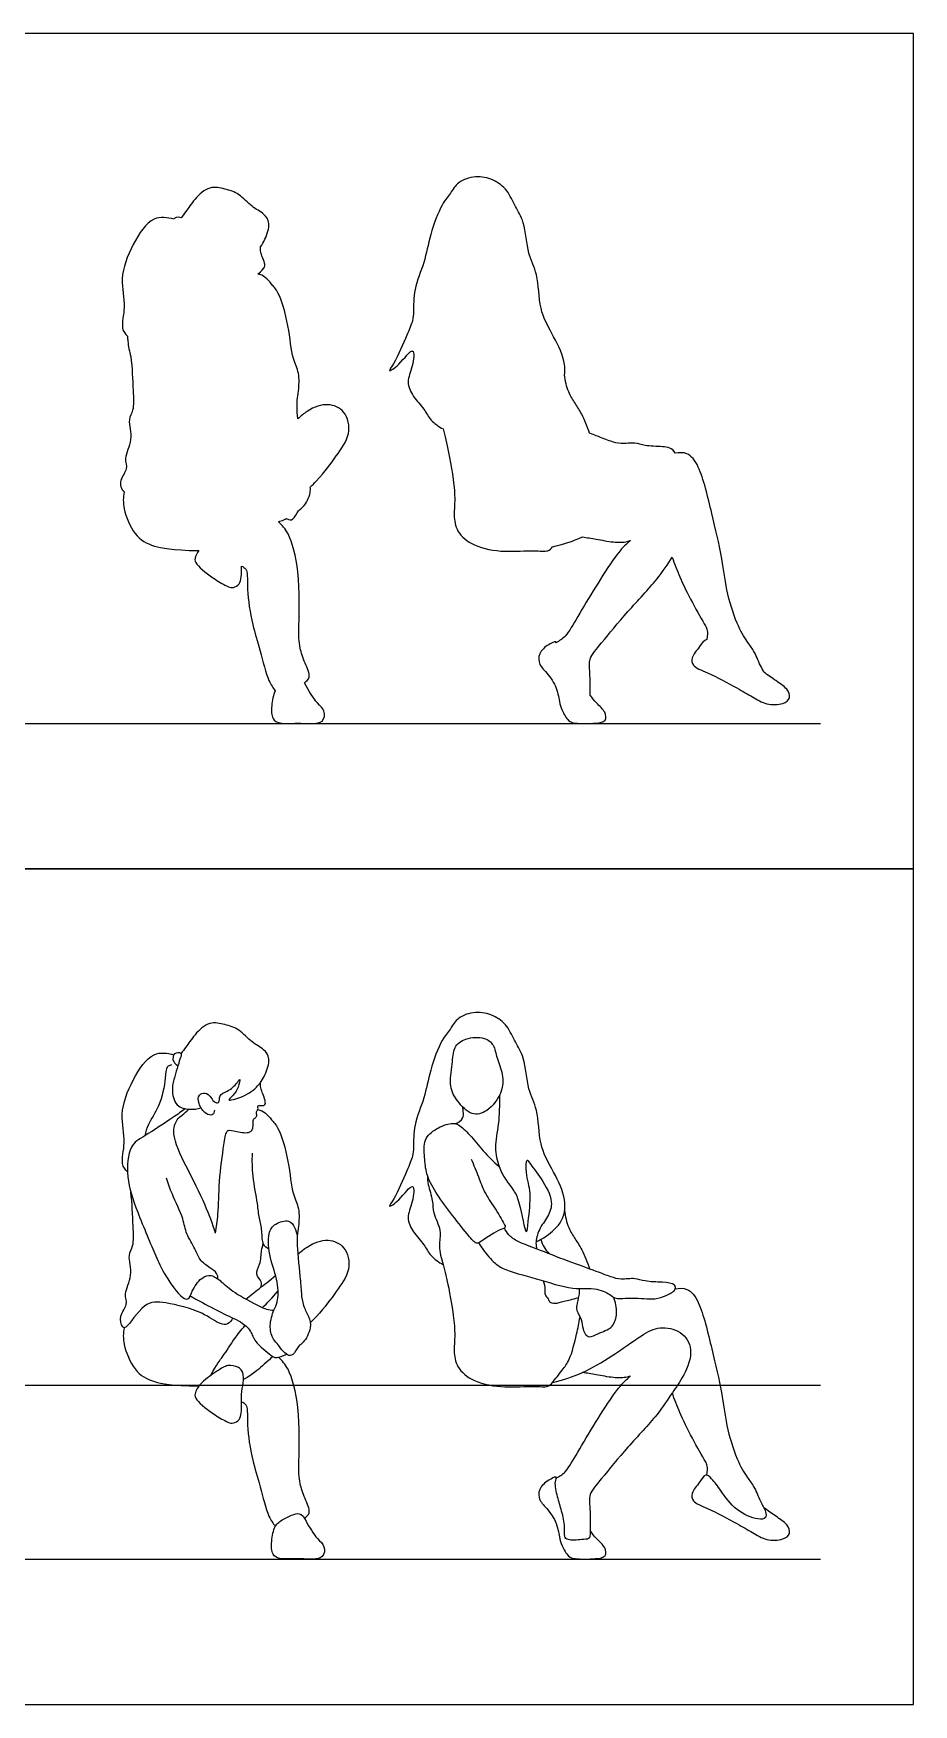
# Model space of a CAD drawing. Header units: millimetres. Extents: x 11.2 to 50.9, y -0.3 to 14.1.
# Drawn here: x 38.858 to 40.783, y 10.298 to 13.955 of the extents above; entities that cross this region are included whole.
import ezdxf

# ---------------------------------------------------------------- set-up
doc = ezdxf.new("R2010")
doc.units = ezdxf.units.MM
for name, color, linetype, true_color in [('AG-DIAGRAM', 7, 'Continuous', 0xfecc66), ('AG-GUIDES', 7, 'Continuous', 0xcccccc), ('AG-OUTLINE', 7, 'Continuous', 0x8000ff), ('AG-PEOPLE', 7, 'Continuous', 0x66ccff), ('X-VPRT', 6, 'Continuous', 0xff00ff)]:
    doc.layers.add(name, color=color, linetype=linetype, true_color=true_color)

msp = doc.modelspace()

# ---------------------------------------------------------------- linework, layer by layer
at = {"layer": 'AG-DIAGRAM'}
for p, q in [((33.1366, 12.4451), (40.5802, 12.4451)), ((33.1366, 10.6163), (40.5802, 10.6163))]:
    msp.add_line(p, q, dxfattribs=at)
at = {"layer": 'AG-GUIDES'}
msp.add_line((36.9226, 10.9973), (40.5802, 10.9973), dxfattribs=at)
at = {"layer": 'AG-OUTLINE'}
for points, knots in [([(39.3548, 13.4881), (39.3585, 13.4932), (39.3675, 13.5086), (39.3773, 13.5396), (39.3631, 13.5624), (39.3345, 13.5751), (39.3092, 13.6056), (39.2772, 13.6151), (39.2425, 13.623), (39.2104, 13.5938), (39.1924, 13.5656), (39.1847, 13.5563), (39.1812, 13.5517)], [4.243389, 4.243389, 4.243389, 4.243389, 4.437866, 4.783198, 5.063341, 5.38408, 5.744278, 6.076728, 6.407681, 6.777632, 7.113934, 7.355167, 7.355167, 7.355167, 7.355167]), ([(40.0201, 13.2082), (40.0214, 13.2178), (40.0194, 13.2485), (39.9918, 13.3), (39.9634, 13.3511), (39.9634, 13.4294), (39.9379, 13.4715), (39.9345, 13.543), (39.9115, 13.5753), (39.8964, 13.6131), (39.8647, 13.6372), (39.8254, 13.6447), (39.7863, 13.6323), (39.7704, 13.6047), (39.7496, 13.5806), (39.7245, 13.5138), (39.7148, 13.4546), (39.6896, 13.3975), (39.6897, 13.3479), (39.6885, 13.3262), (39.6745, 13.2944), (39.6509, 13.2368), (39.6305, 13.2116), (39.66, 13.2297), (39.6937, 13.2783), (39.6884, 13.223), (39.6727, 13.1937), (39.6883, 13.1595), (39.7133, 13.1341), (39.7263, 13.1078), (39.7448, 13.0948), (39.7543, 13.0898)], [0.854565, 0.854565, 0.854565, 0.854565, 1.082156, 1.540322, 1.975958, 2.459918, 2.859958, 3.324099, 3.678835, 4.030344, 4.377485, 4.730445, 5.079305, 5.384917, 5.701876, 6.171545, 6.617672, 7.063183, 7.452272, 7.706264, 8.036529, 8.500146, 8.741039, 9.019021, 9.382472, 9.703633, 10.043416, 10.370319, 10.707551, 11.010454, 11.331196, 11.331196, 11.331196, 11.331196]), ([(39.1653, 13.549), (39.1514, 13.5525), (39.1163, 13.559), (39.0728, 13.493), (39.0449, 13.4201), (39.0621, 13.3588), (39.0476, 13.3105), (39.0594, 13.2978), (39.064, 13.2925)], [-2.502367, -2.502367, -2.502367, -2.502367, -2.12233, -1.630862, -1.116886, -0.658548, -0.266912, 0, 0, 0, 0]), ([(39.1812, 13.5517), (39.1784, 13.5538), (39.1687, 13.5535), (39.1657, 13.5498), (39.1653, 13.549)], [-1.0277481, -1.0277481, -1.0277481, -1.0277481, -0.8165826, -0.7629407, -0.7629407, -0.7629407, -0.7629407]), ([(39.349, 13.4288), (39.3665, 13.4424), (39.3639, 13.4534), (39.3589, 13.4663), (39.3549, 13.4762), (39.3545, 13.4842), (39.3548, 13.4881)], [3.293188, 3.293188, 3.293188, 3.293188, 3.626167, 3.984891, 4.287538, 4.605199, 4.605199, 4.605199, 4.605199]), ([(39.4348, 13.1525), (39.4362, 13.1594), (39.4384, 13.1732), (39.441, 13.214), (39.423, 13.2444), (39.4179, 13.315), (39.3969, 13.388), (39.3793, 13.4056), (39.3666, 13.4231), (39.3548, 13.4274), (39.349, 13.4288)], [-2.74845, -2.74845, -2.74845, -2.74845, -2.481098, -2.123192, -1.783511, -1.291076, -0.788116, -0.505334, -0.24538, 0, 0, 0, 0]), ([(39.064, 13.2925), (39.0641, 13.289), (39.0652, 13.2737), (39.0681, 13.2594), (39.0711, 13.2483)], [1.5882354, 1.5882354, 1.5882354, 1.5882354, 1.656632, 1.8871882, 1.8871882, 1.8871882, 1.8871882]), ([(39.0711, 13.2483), (39.0743, 13.2238), (39.0757, 13.1768), (39.0788, 13.1304), (39.0629, 13.1104), (39.078, 13.0654), (39.054, 13.0266), (39.067, 13.0014), (39.0444, 12.9796), (39.0499, 12.9576), (39.0565, 12.9515)], [-5.180097, -5.180097, -5.180097, -5.180097, -4.667239, -4.273748, -3.994355, -3.601796, -3.213305, -2.926656, -2.612578, -2.320769, -2.320769, -2.320769, -2.320769]), ([(40.0747, 13.0802), (40.0703, 13.0945), (40.0586, 13.1222), (40.0433, 13.1459), (40.0272, 13.1703), (40.0211, 13.1954), (40.0201, 13.2082)], [-1.327673, -1.327673, -1.327673, -1.327673, -0.949025, -0.650024, -0.349362, 0, 0, 0, 0]), ([(39.4366, 13.1121), (39.4356, 13.1226), (39.4341, 13.1422), (39.4352, 13.1481), (39.4348, 13.1525)], [6.381031, 6.381031, 6.381031, 6.381031, 6.5809096, 6.8003004, 6.8003004, 6.8003004, 6.8003004]), ([(39.4638, 12.9624), (39.4684, 12.967), (39.4954, 12.9942), (39.5178, 13.0281), (39.5549, 13.0764), (39.5425, 13.1312), (39.5015, 13.1479), (39.4661, 13.1366), (39.4433, 13.1181), (39.4366, 13.1121)], [-3.487638, -3.487638, -3.487638, -3.487638, -3.393083, -2.907348, -2.474639, -2.072868, -1.717342, -1.3145, -1.145057, -1.145057, -1.145057, -1.145057]), ([(39.7543, 13.0898), (39.7586, 13.0744), (39.7672, 13.039), (39.783, 12.9456), (39.7767, 12.9026), (39.7828, 12.8631), (39.8226, 12.8307), (39.889, 12.819), (39.9501, 12.825), (39.9842, 12.8204), (39.9902, 12.8273), (39.9936, 12.8317)], [1.93601, 1.93601, 1.93601, 1.93601, 2.346577, 2.89231, 3.267666, 3.604072, 3.991365, 4.455268, 4.905275, 5.215456, 5.419283, 5.419283, 5.419283, 5.419283]), ([(40.2622, 13.0365), (40.2559, 13.0488), (40.233, 13.0517), (40.196, 13.0519), (40.1744, 13.0611), (40.1434, 13.0561), (40.1205, 13.0626), (40.0983, 13.0717), (40.0799, 13.0783), (40.0747, 13.0802)], [3.959492, 3.959492, 3.959492, 3.959492, 4.272864, 4.648068, 4.940628, 5.270635, 5.563195, 5.916752, 6.046562, 6.046562, 6.046562, 6.046562]), ([(40.4558, 12.5575), (40.4537, 12.562), (40.4461, 12.576), (40.4346, 12.6053), (40.4184, 12.6243), (40.3945, 12.6656), (40.3726, 12.7388), (40.3652, 12.811), (40.3421, 12.9029), (40.3187, 13.0052), (40.2909, 13.0392), (40.2705, 13.0383), (40.2622, 13.0365)], [-3.910741, -3.910741, -3.910741, -3.910741, -3.738729, -3.403575, -3.124482, -2.742055, -2.24957, -1.768791, -1.211643, -0.632462, -0.284604, 0, 0, 0, 0]), ([(39.0565, 12.9515), (39.0546, 12.9394), (39.0529, 12.9138), (39.0802, 12.8522), (39.1167, 12.8331), (39.1592, 12.8246), (39.2201, 12.8236)], [0, 0, 0, 0, 0.350324, 0.810147, 1.3061, 1.748968, 1.748968, 1.748968, 1.748968]), ([(39.4113, 12.8939), (39.4183, 12.8896), (39.4277, 12.8903), (39.4367, 12.9129), (39.45, 12.9175), (39.464, 12.9448), (39.4642, 12.9588), (39.4638, 12.9624)], [3.771981, 3.771981, 3.771981, 3.771981, 3.979294, 4.254946, 4.479221, 4.830835, 4.960456, 4.960456, 4.960456, 4.960456]), ([(39.3945, 12.8868), (39.3962, 12.8873), (39.4021, 12.8894), (39.4076, 12.8917), (39.4113, 12.8939)], [2.3986133, 2.3986133, 2.3986133, 2.3986133, 2.4892264, 2.6954399, 2.6954399, 2.6954399, 2.6954399]), ([(39.451, 12.5343), (39.4551, 12.5375), (39.4674, 12.5464), (39.4504, 12.5794), (39.4389, 12.617), (39.4381, 12.6498), (39.4423, 12.7727), (39.4199, 12.8612), (39.4023, 12.8788), (39.3945, 12.8868)], [0, 0, 0, 0, 0.229146, 0.564698, 0.931392, 1.489277, 2.152405, 2.689764, 3.024773, 3.024773, 3.024773, 3.024773]), ([(40.0591, 12.8534), (40.0692, 12.8519), (40.0895, 12.8492), (40.1257, 12.841), (40.1545, 12.8416), (40.1667, 12.8475), (40.1542, 12.8378), (40.1275, 12.8084), (40.0875, 12.7431), (40.0498, 12.6818), (40.0242, 12.6349), (40.0086, 12.6259), (40.0015, 12.6218)], [-3.312535, -3.312535, -3.312535, -3.312535, -3.00038, -2.653037, -2.34485, -2.193039, -2.028113, -1.669794, -1.170785, -0.680451, -0.279042, 0, 0, 0, 0]), ([(39.2201, 12.8236), (39.2157, 12.8176), (39.2098, 12.8058), (39.2139, 12.7918), (39.2564, 12.7582), (39.2749, 12.7492), (39.289, 12.7423), (39.2942, 12.7417), (39.3136, 12.7503), (39.3136, 12.7713), (39.3132, 12.7896)], [-5.23676, -5.23676, -5.23676, -5.23676, -5.011741, -4.789515, -4.358303, -4.01, -4.01, -3.789493, -3.579713, -3.221637, -3.221637, -3.221637, -3.221637]), ([(40.0761, 12.5073), (40.0765, 12.5212), (40.0758, 12.5612), (40.0716, 12.587), (40.1036, 12.624), (40.1578, 12.6914), (40.2224, 12.7576), (40.2458, 12.7945), (40.2556, 12.8089)], [-5.904748, -5.904748, -5.904748, -5.904748, -5.583794, -5.272597, -4.90255, -4.369322, -3.820305, -3.389531, -3.389531, -3.389531, -3.389531]), ([(40.2556, 12.8089), (40.2606, 12.7944), (40.2716, 12.7649), (40.2982, 12.711), (40.3273, 12.6601), (40.3341, 12.6479), (40.3315, 12.6287)], [-1.808771, -1.808771, -1.808771, -1.808771, -1.343508, -0.801421, -0.277758, 0, 0, 0, 0]), ([(39.3132, 12.7896), (39.3168, 12.7882), (39.3243, 12.7834), (39.3267, 12.7684), (39.3252, 12.7308), (39.3353, 12.6657), (39.3532, 12.6097), (39.3705, 12.538), (39.3824, 12.5237), (39.3873, 12.5165)], [0, 0, 0, 0, 0.198528, 0.404821, 0.758389, 1.408585, 1.894921, 2.363714, 2.65863, 2.65863, 2.65863, 2.65863]), ([(40.0015, 12.6218), (40.0002, 12.6254), (39.989, 12.6206), (39.9662, 12.6055), (39.9604, 12.5784), (39.9789, 12.5587), (40.0027, 12.5288), (40.0085, 12.4934), (40.0133, 12.4748), (40.0278, 12.4494), (40.0434, 12.4448), (40.0864, 12.4451), (40.1123, 12.449), (40.1101, 12.4722), (40.0901, 12.4881), (40.0806, 12.5012), (40.0761, 12.5073)], [8.212773, 8.212773, 8.212773, 8.212773, 8.399537, 8.705788, 8.984591, 9.272664, 9.62992, 9.967073, 10.225179, 10.524815, 10.752125, 11.131683, 11.40302, 11.644076, 11.939914, 12.193227, 12.193227, 12.193227, 12.193227]), ([(40.3315, 12.6287), (40.3241, 12.6278), (40.3155, 12.6117), (40.2961, 12.5908), (40.2995, 12.5687), (40.335, 12.5568), (40.3972, 12.523), (40.43, 12.5041), (40.4612, 12.4848), (40.4968, 12.4862), (40.5163, 12.4997), (40.507, 12.5234), (40.4845, 12.5366), (40.4649, 12.5511), (40.4558, 12.5575)], [5.766593, 5.766593, 5.766593, 5.766593, 6.025323, 6.333983, 6.566106, 6.903826, 7.389566, 7.747761, 8.086083, 8.421105, 8.670615, 8.925674, 9.240061, 9.5067, 9.5067, 9.5067, 9.5067]), ([(39.3873, 12.5165), (39.3826, 12.5082), (39.3783, 12.4844), (39.3791, 12.4545), (39.3983, 12.4432), (39.4417, 12.4476), (39.4943, 12.4413), (39.497, 12.4753), (39.4775, 12.4885), (39.4614, 12.5157), (39.451, 12.5343)], [0, 0, 0, 0, 0.345224, 0.660631, 0.910781, 1.313613, 1.721296, 2.00199, 2.287164, 2.688055, 2.688055, 2.688055, 2.688055])]:
    msp.add_open_spline(points, degree=3, knots=knots, dxfattribs=at)
msp.add_open_spline([(39.9936, 12.8317), (40.016, 12.8369), (40.0381, 12.844), (40.0591, 12.8534)], degree=3, dxfattribs=at)
at = {"layer": 'AG-PEOPLE'}
for points, knots in [([(39.2542, 11.5985), (39.2538, 11.5951), (39.2515, 11.5859), (39.2332, 11.59), (39.2186, 11.6122), (39.2177, 11.6337), (39.2345, 11.6385), (39.2462, 11.629), (39.2512, 11.6169), (39.2665, 11.612), (39.263, 11.6336), (39.2837, 11.639), (39.3029, 11.6561), (39.3115, 11.6711), (39.3064, 11.6461), (39.2956, 11.6305), (39.2786, 11.6174), (39.3166, 11.6269), (39.3472, 11.6472), (39.3658, 11.6746), (39.3773, 11.7108), (39.3631, 11.7336), (39.3345, 11.7463), (39.3092, 11.7768), (39.2772, 11.7863), (39.2425, 11.7942), (39.2104, 11.765), (39.1924, 11.7368), (39.1847, 11.7275), (39.1812, 11.7229)], [0, 0, 0, 0, 0.186393, 0.404907, 0.705138, 0.952866, 1.163944, 1.379011, 1.593054, 1.775455, 1.997451, 2.249506, 2.556908, 2.729947, 2.966226, 3.248639, 3.438313, 3.73593, 4.104898, 4.437866, 4.783198, 5.063341, 5.38408, 5.744278, 6.076728, 6.407681, 6.777632, 7.113934, 7.355167, 7.355167, 7.355167, 7.355167]), ([(39.9576, 11.3109), (39.9656, 11.3143), (39.9811, 11.3224), (40.0203, 11.3558), (40.0238, 11.4116), (39.9918, 11.4712), (39.9634, 11.5223), (39.9634, 11.6006), (39.9379, 11.6427), (39.9345, 11.7142), (39.9115, 11.7465), (39.8964, 11.7843), (39.8647, 11.8084), (39.8254, 11.8159), (39.7863, 11.8035), (39.7704, 11.7759), (39.7496, 11.7518), (39.7245, 11.685), (39.7148, 11.6258), (39.6896, 11.5687), (39.6897, 11.5191), (39.6885, 11.4974), (39.6745, 11.4656), (39.6509, 11.408), (39.6305, 11.3828), (39.66, 11.4009), (39.6937, 11.4495), (39.6884, 11.3942), (39.6727, 11.3649), (39.6883, 11.3307), (39.7133, 11.3053), (39.7263, 11.279), (39.7448, 11.266), (39.7543, 11.261)], [0, 0, 0, 0, 0.287522, 0.676325, 1.082156, 1.540322, 1.975958, 2.459918, 2.859958, 3.324099, 3.678835, 4.030344, 4.377485, 4.730445, 5.079305, 5.384917, 5.701876, 6.171545, 6.617672, 7.063183, 7.452272, 7.706264, 8.036529, 8.500146, 8.741039, 9.019021, 9.382472, 9.703633, 10.043416, 10.370319, 10.707551, 11.010454, 11.331196, 11.331196, 11.331196, 11.331196]), ([(39.7713, 11.6512), (39.7731, 11.6387), (39.7848, 11.6183), (39.8158, 11.5848), (39.8531, 11.5944), (39.8852, 11.6369), (39.8865, 11.6773), (39.8711, 11.7124), (39.8666, 11.7422), (39.8449, 11.76), (39.803, 11.7579), (39.7759, 11.7378), (39.7752, 11.699), (39.7692, 11.6656), (39.7713, 11.6512)], [0, 0, 0, 0, 0.339615, 0.700816, 1.022932, 1.423734, 1.775882, 2.122803, 2.425357, 2.705708, 3.061522, 3.369587, 3.71291, 4.104817, 4.104817, 4.104817, 4.104817]), ([(39.064, 11.4637), (39.0594, 11.469), (39.0476, 11.4817), (39.0621, 11.53), (39.0449, 11.5913), (39.0728, 11.6642), (39.1163, 11.7302), (39.1514, 11.7237), (39.1653, 11.7202)], [0, 0, 0, 0, 0.266912, 0.658548, 1.116886, 1.630862, 2.12233, 2.502367, 2.502367, 2.502367, 2.502367]), ([(39.174, 11.6955), (39.1614, 11.7069), (39.1646, 11.7131), (39.1641, 11.7247), (39.1864, 11.7252), (39.1783, 11.7112), (39.1763, 11.698), (39.174, 11.6955)], [0, 0, 0, 0, 0.270482, 0.527948, 0.843743, 1.128309, 1.468953, 1.468953, 1.468953, 1.468953]), ([(39.1605, 11.6977), (39.1571, 11.6969), (39.1474, 11.6946), (39.1479, 11.6661), (39.1358, 11.6072), (39.1078, 11.569), (39.1041, 11.5512), (39.1022, 11.5429)], [0, 0, 0, 0, 0.188564, 0.476381, 0.933135, 1.330232, 1.62215, 1.62215, 1.62215, 1.62215]), ([(39.174, 11.6955), (39.1716, 11.6879), (39.1677, 11.6719), (39.1591, 11.6462), (39.1676, 11.6056), (39.1998, 11.5993), (39.2167, 11.6014), (39.2247, 11.6043)], [0, 0, 0, 0, 0.284081, 0.5888, 0.938353, 1.247876, 1.540783, 1.540783, 1.540783, 1.540783]), ([(39.2567, 11.3294), (39.2588, 11.3434), (39.2633, 11.3723), (39.2635, 11.4427), (39.2739, 11.5186), (39.2793, 11.5516), (39.2871, 11.5567), (39.3101, 11.5492), (39.3419, 11.5483), (39.3374, 11.5769), (39.3421, 11.5812), (39.3487, 11.5857), (39.3441, 11.5958), (39.3509, 11.5997), (39.3478, 11.6107), (39.3567, 11.6083), (39.3675, 11.6093), (39.3639, 11.6246), (39.3589, 11.6375), (39.3549, 11.6474), (39.3545, 11.6554), (39.3548, 11.6593)], [0, 0, 0, 0, 0.376751, 0.86653, 1.386354, 1.701441, 1.848199, 2.134174, 2.428026, 2.699319, 2.84005, 2.988521, 3.160604, 3.307811, 3.470796, 3.620578, 3.789143, 3.996252, 4.219374, 4.407617, 4.605199, 4.605199, 4.605199, 4.605199]), ([(39.8775, 11.6313), (39.8777, 11.6103), (39.8775, 11.5685), (39.8649, 11.5183), (39.8755, 11.4749), (39.8895, 11.4484), (39.9109, 11.4211), (39.9212, 11.3998), (39.937, 11.3128), (39.9407, 11.3617), (39.9487, 11.4166), (39.9349, 11.4567), (39.9358, 11.4957), (39.9452, 11.4803), (39.9704, 11.4491), (39.9972, 11.3996), (39.9844, 11.365), (39.9632, 11.3393), (39.9557, 11.3081), (39.9586, 11.299), (39.9599, 11.2948)], [0, 0, 0, 0, 0.447762, 0.852943, 1.220055, 1.531298, 1.84708, 2.159392, 2.60651, 2.873419, 3.312789, 3.699683, 3.993526, 4.156129, 4.524813, 4.943223, 5.268441, 5.59707, 5.906917, 6.11166, 6.11166, 6.11166, 6.11166]), ([(39.1904, 11.6018), (39.1815, 11.5953), (39.1643, 11.5828), (39.1019, 11.5418), (39.0662, 11.5227), (39.0601, 11.4478), (39.0844, 11.3777), (39.1259, 11.2793), (39.1414, 11.2448), (39.1759, 11.1923), (39.1978, 11.1813), (39.2051, 11.2042), (39.2238, 11.2329), (39.2478, 11.2408), (39.2708, 11.2224), (39.2972, 11.1986), (39.3503, 11.1703), (39.3669, 11.1633), (39.3787, 11.1612), (39.3842, 11.1608)], [0, 0, 0, 0, 0.333004, 0.828243, 1.189516, 1.656632, 2.177793, 2.765405, 3.14178, 3.594698, 3.834905, 4.088755, 4.431152, 4.699857, 4.994939, 5.35462, 5.800539, 6.049517, 6.284326, 6.284326, 6.284326, 6.284326]), ([(39.2567, 11.3294), (39.2498, 11.3503), (39.235, 11.3921), (39.1931, 11.4745), (39.1593, 11.5431), (39.1704, 11.5788), (39.1836, 11.5874), (39.1932, 11.5966), (39.1982, 11.6009)], [0, 0, 0, 0, 0.470496, 1.03446, 1.538707, 1.862868, 2.086433, 2.343561, 2.343561, 2.343561, 2.343561]), ([(39.349, 11.6), (39.3548, 11.5986), (39.3666, 11.5943), (39.3793, 11.5768), (39.3969, 11.5592), (39.4179, 11.4862), (39.423, 11.4156), (39.441, 11.3852), (39.4384, 11.3444), (39.4362, 11.3306), (39.4348, 11.3237)], [0, 0, 0, 0, 0.24538, 0.505334, 0.788116, 1.291076, 1.783511, 2.123192, 2.481098, 2.74845, 2.74845, 2.74845, 2.74845]), ([(39.7809, 11.5693), (39.7874, 11.5712), (39.8002, 11.5796), (39.7983, 11.5957), (39.798, 11.6025), (39.7973, 11.6058)], [0, 0, 0, 0, 0.2522955, 0.4670391, 0.6466167, 0.6466167, 0.6466167, 0.6466167]), ([(39.8157, 11.4919), (39.821, 11.479), (39.8322, 11.4535), (39.8436, 11.4186), (39.867, 11.3861), (39.8867, 11.3524), (39.8926, 11.3408), (39.8736, 11.337), (39.8355, 11.3088), (39.8243, 11.3065), (39.8049, 11.3304), (39.7697, 11.3744), (39.7381, 11.4178), (39.7163, 11.4584), (39.7143, 11.495), (39.7102, 11.5355), (39.7384, 11.5592), (39.7715, 11.572), (39.7891, 11.568), (39.8147, 11.5439), (39.8411, 11.5086), (39.8647, 11.4862), (39.8769, 11.4753)], [0, 0, 0, 0, 0.364389, 0.703204, 1.06676, 1.420434, 1.584719, 1.809618, 2.202073, 2.372388, 2.663487, 3.09587, 3.515439, 3.890404, 4.232615, 4.577556, 4.90788, 5.237404, 5.465174, 5.789554, 6.16928, 6.564096, 6.564096, 6.564096, 6.564096]), ([(39.3733, 11.2946), (39.3688, 11.2973), (39.358, 11.3038), (39.3593, 11.3348), (39.3514, 11.3628), (39.3489, 11.3949), (39.3369, 11.4551), (39.3368, 11.4877), (39.3372, 11.5045)], [0, 0, 0, 0, 0.229773, 0.54025, 0.85315, 1.182002, 1.63306, 2.044553, 2.044553, 2.044553, 2.044553]), ([(39.2619, 11.2292), (39.2618, 11.2335), (39.2606, 11.2434), (39.2436, 11.2541), (39.2203, 11.2705), (39.2128, 11.2961), (39.1907, 11.3283), (39.1875, 11.3616), (39.1605, 11.415), (39.1533, 11.438), (39.1493, 11.4498)], [0, 0, 0, 0, 0.207661, 0.461649, 0.765857, 1.0634, 1.416487, 1.75601, 2.197375, 2.551619, 2.551619, 2.551619, 2.551619]), ([(39.7201, 11.456), (39.7204, 11.4491), (39.7204, 11.4354), (39.7331, 11.4002), (39.7307, 11.3738), (39.7524, 11.3354), (39.7425, 11.3011), (39.7554, 11.2589), (39.7672, 11.2102), (39.783, 11.1168), (39.7767, 11.0738), (39.7828, 11.0343), (39.8226, 11.0019), (39.889, 10.9902), (39.9501, 10.9962), (39.9842, 10.9916), (39.9939, 11.0029), (40.0156, 11.0311), (40.0325, 11.0519), (40.047, 11.1095), (40.0518, 11.1332), (40.0538, 11.1458)], [0, 0, 0, 0, 0.255683, 0.592536, 0.88611, 1.245079, 1.574976, 1.93601, 2.346577, 2.89231, 3.267666, 3.604072, 3.991365, 4.455268, 4.905275, 5.215456, 5.419283, 5.747814, 6.050132, 6.474717, 6.823777, 6.823777, 6.823777, 6.823777]), ([(39.2943, 11.1441), (39.2921, 11.1388), (39.2835, 11.1285), (39.2644, 11.13), (39.2267, 11.1595), (39.148, 11.1786), (39.0989, 11.1818), (39.064, 11.1208), (39.0513, 11.123), (39.0444, 11.1508), (39.067, 11.1726), (39.054, 11.1978), (39.078, 11.2366), (39.0629, 11.2816), (39.0788, 11.3016), (39.0757, 11.348), (39.0743, 11.395), (39.0711, 11.4195)], [0, 0, 0, 0, 0.24106, 0.47073, 0.866431, 1.390978, 1.788355, 2.241951, 2.396991, 2.681021, 2.986726, 3.265734, 3.643869, 4.025963, 4.297909, 4.68091, 5.180097, 5.180097, 5.180097, 5.180097]), ([(40.0201, 11.3794), (40.0211, 11.3666), (40.0272, 11.3415), (40.0433, 11.3171), (40.0586, 11.2934), (40.0703, 11.2657), (40.0747, 11.2514)], [0, 0, 0, 0, 0.349362, 0.650024, 0.949025, 1.327673, 1.327673, 1.327673, 1.327673]), ([(39.4348, 11.3237), (39.4342, 11.3289), (39.4302, 11.3428), (39.4177, 11.3608), (39.3857, 11.3515), (39.3692, 11.3289), (39.3744, 11.2733), (39.3942, 11.2253), (39.394, 11.1786), (39.3833, 11.1616), (39.3732, 11.128), (39.3803, 11.0994), (39.391, 11.0891), (39.4115, 11.0602), (39.4277, 11.0615), (39.4367, 11.0841), (39.45, 11.0887), (39.4674, 11.1226), (39.4612, 11.1474), (39.4472, 11.1706), (39.4438, 11.2), (39.442, 11.2337), (39.4333, 11.3093), (39.4352, 11.3193), (39.4348, 11.3237)], [0, 0, 0, 0, 0.254639, 0.507002, 0.814786, 1.10867, 1.529729, 1.961736, 2.341735, 2.599756, 2.939126, 3.242123, 3.472896, 3.807667, 4.008754, 4.276129, 4.493671, 4.834727, 5.125671, 5.423328, 5.727108, 6.082311, 6.58091, 6.8003, 6.8003, 6.8003, 6.8003]), ([(39.832, 11.3088), (39.839, 11.2961), (39.8578, 11.273), (39.8849, 11.2477), (39.96, 11.2314), (40.0358, 11.204), (40.0886, 11.2123), (40.1222, 11.1941), (40.1323, 11.1847), (40.169, 11.1898), (40.2174, 11.1832), (40.2405, 11.1922), (40.2642, 11.2038), (40.2621, 11.2192), (40.233, 11.2229), (40.196, 11.2231), (40.1744, 11.2323), (40.1434, 11.2273), (40.1205, 11.2338), (40.0879, 11.2472), (40.0267, 11.2677), (39.9618, 11.2948), (39.9193, 11.3092), (39.8976, 11.3244), (39.8909, 11.3354), (39.8883, 11.3409)], [0, 0, 0, 0, 0.370689, 0.70739, 1.196946, 1.708904, 2.116722, 2.447139, 2.644394, 2.977587, 3.374655, 3.660273, 3.933218, 4.107931, 4.399015, 4.747533, 5.019285, 5.325821, 5.597573, 5.925984, 6.382854, 6.863375, 7.23931, 7.520479, 7.760623, 7.760623, 7.760623, 7.760623]), ([(39.3554, 11.2111), (39.3565, 11.215), (39.3596, 11.224), (39.3408, 11.2403), (39.356, 11.2613), (39.3563, 11.2914), (39.3597, 11.3017), (39.361, 11.3068)], [0, 0, 0, 0, 0.200668, 0.457858, 0.732494, 1.048581, 1.280825, 1.280825, 1.280825, 1.280825]), ([(39.4366, 11.2833), (39.4433, 11.2893), (39.4661, 11.3078), (39.5015, 11.3191), (39.5425, 11.3024), (39.5549, 11.2476), (39.5178, 11.1993), (39.4954, 11.1654), (39.4684, 11.1382), (39.4638, 11.1336)], [1.145057, 1.145057, 1.145057, 1.145057, 1.3145, 1.717342, 2.072868, 2.474639, 2.907348, 3.393083, 3.487638, 3.487638, 3.487638, 3.487638]), ([(39.9678, 11.3157), (39.9696, 11.3098), (39.9745, 11.2985), (39.9822, 11.2887), (39.9866, 11.2844)], [0, 0, 0, 0, 0.2417097, 0.4834298, 0.4834298, 0.4834298, 0.4834298]), ([(39.3226, 11.1855), (39.3326, 11.1932), (39.3515, 11.2084), (39.3749, 11.2259), (39.3878, 11.2373)], [0, 0, 0, 0, 0.3567007, 0.7201664, 0.7201664, 0.7201664, 0.7201664]), ([(39.9732, 11.2255), (39.9752, 11.2193), (39.9785, 11.2067), (39.9754, 11.1948), (39.9851, 11.1862), (39.9864, 11.1786), (40.0005, 11.1741), (40.0183, 11.1824), (40.0376, 11.1841), (40.0503, 11.1891)], [0, 0, 0, 0, 0.264584, 0.466064, 0.668238, 0.827968, 1.03587, 1.305452, 1.613101, 1.613101, 1.613101, 1.613101]), ([(40.0519, 11.2086), (40.0521, 11.205), (40.0527, 11.1978), (40.0472, 11.1764), (40.0443, 11.16), (40.0591, 11.1412), (40.0589, 11.1204), (40.0653, 11.1078), (40.074, 11.1003), (40.0936, 11.1096), (40.1088, 11.1164), (40.1275, 11.1244), (40.1364, 11.1554), (40.132, 11.1788), (40.1271, 11.1897)], [0, 0, 0, 0, 0.184654, 0.446745, 0.673898, 0.939588, 1.195016, 1.402479, 1.574705, 1.825381, 2.063225, 2.304597, 2.610966, 2.94819, 2.94819, 2.94819, 2.94819]), ([(40.2622, 11.2077), (40.2705, 11.2095), (40.2909, 11.2104), (40.3187, 11.1764), (40.3421, 11.0741), (40.3652, 10.9822), (40.3726, 10.91), (40.3945, 10.8368), (40.4184, 10.7955), (40.4346, 10.7765), (40.4477, 10.743), (40.4602, 10.722), (40.4624, 10.7043), (40.4398, 10.7021), (40.393, 10.7213), (40.3629, 10.7644), (40.344, 10.7911), (40.3275, 10.8054), (40.3155, 10.7829), (40.2961, 10.762), (40.2995, 10.7399), (40.335, 10.728), (40.3972, 10.6942), (40.43, 10.6753), (40.4612, 10.656), (40.4968, 10.6574), (40.5163, 10.6709), (40.507, 10.6946), (40.4845, 10.7078), (40.4649, 10.7223), (40.4558, 10.7287)], [0, 0, 0, 0, 0.284604, 0.632462, 1.211643, 1.768791, 2.24957, 2.742055, 3.124482, 3.403575, 3.738729, 4.024152, 4.227161, 4.458277, 4.856675, 5.268823, 5.596464, 5.815919, 6.071237, 6.375826, 6.604888, 6.938153, 7.417488, 7.770959, 8.104819, 8.435422, 8.681642, 8.933337, 9.243578, 9.5067, 9.5067, 9.5067, 9.5067]), ([(39.201, 11.1921), (39.2081, 11.1882), (39.2226, 11.1805), (39.2747, 11.1519), (39.3151, 11.1359), (39.3352, 11.1147), (39.3409, 11.0914), (39.3769, 11.063), (39.3879, 11.0556), (39.4001, 11.0598), (39.4076, 11.0629), (39.4113, 11.0651)], [0, 0, 0, 0, 0.286683, 0.731571, 1.121529, 1.416991, 1.701457, 2.087994, 2.293836, 2.489226, 2.69544, 2.69544, 2.69544, 2.69544]), ([(39.0565, 11.1227), (39.0546, 11.1106), (39.0529, 11.085), (39.0802, 11.0234), (39.1167, 11.0043), (39.1592, 10.9958), (39.2201, 10.9948)], [0, 0, 0, 0, 0.350324, 0.810147, 1.3061, 1.748968, 1.748968, 1.748968, 1.748968]), ([(39.2463, 11.0185), (39.2592, 11.0433), (39.2758, 11.0631), (39.2936, 11.0926), (39.3123, 11.1176), (39.3215, 11.128)], [0.0502461, 0.0502461, 0.0502461, 0.0502461, 0.1860356, 0.3720712, 0.4985032, 0.4985032, 0.4985032, 0.4985032]), ([(39.9936, 11.0029), (40.0161, 11.0081), (40.061, 11.0227), (40.123, 11.0592), (40.1865, 11.1057), (40.2271, 11.127), (40.2764, 11.1175), (40.3043, 11.0748), (40.282, 11.0171), (40.2551, 10.9803), (40.2225, 10.9289), (40.1578, 10.8626), (40.1036, 10.7952), (40.0716, 10.7582), (40.0763, 10.7293), (40.0767, 10.6671), (40.0734, 10.6599), (40.0569, 10.659), (40.0273, 10.6559), (40.0183, 10.6661), (40.0217, 10.6872), (40.014, 10.7224), (40.0045, 10.7512), (39.9974, 10.7835), (40.0043, 10.7984), (39.989, 10.7918), (39.9662, 10.7767), (39.9604, 10.7496), (39.9789, 10.7299), (40.0027, 10.7), (40.0085, 10.6646), (40.0133, 10.646), (40.0278, 10.6206), (40.0434, 10.616), (40.0864, 10.6163), (40.1123, 10.6202), (40.1101, 10.6434), (40.0901, 10.6593), (40.0806, 10.6724), (40.0761, 10.6785)], [0, 0, 0, 0, 0.468906, 0.952103, 1.451185, 1.827126, 2.203412, 2.577858, 3.004263, 3.387018, 3.820305, 4.369322, 4.90255, 5.272597, 5.583794, 6.022139, 6.159132, 6.38029, 6.687258, 6.869288, 7.12064, 7.457988, 7.77945, 8.10419, 8.282631, 8.466117, 8.766994, 9.040903, 9.323921, 9.674907, 10.006142, 10.259719, 10.554096, 10.777416, 11.150313, 11.416888, 11.653713, 11.944359, 12.193227, 12.193227, 12.193227, 12.193227]), ([(39.3822, 11.0596), (39.3786, 11.0564), (39.3614, 11.0413), (39.3467, 11.0276), (39.3206, 11.0098), (39.3177, 11.0096)], [3.997314, 3.997314, 3.997314, 3.997314, 4.0752515, 4.3905584, 4.5615369, 4.5615369, 4.5615369, 4.5615369]), ([(39.451, 10.7055), (39.4551, 10.7087), (39.4674, 10.7176), (39.4504, 10.7506), (39.4389, 10.7882), (39.4381, 10.821), (39.4423, 10.9439), (39.4199, 11.0324), (39.4023, 11.05), (39.3945, 11.058)], [0, 0, 0, 0, 0.229146, 0.564698, 0.931392, 1.489277, 2.152405, 2.689764, 3.024773, 3.024773, 3.024773, 3.024773]), ([(39.3065, 11.0358), (39.3095, 11.0339), (39.3162, 11.0293), (39.3193, 11.007), (39.3122, 10.9826), (39.3136, 10.9547), (39.3136, 10.9215), (39.2942, 10.9129), (39.289, 10.9135), (39.2749, 10.9204), (39.2564, 10.9294), (39.2139, 10.963), (39.2094, 10.9785), (39.2251, 11.0052), (39.2603, 11.0275), (39.2823, 11.043), (39.2995, 11.0389), (39.3065, 11.0358)], [2.228485, 2.228485, 2.228485, 2.228485, 2.417383, 2.680955, 2.971936, 3.290132, 3.636037, 3.838686, 4.051698, 4.051698, 4.388162, 4.804717, 5.01939, 5.326285, 5.706208, 6.001185, 6.280183, 6.280183, 6.280183, 6.280183]), ([(40.0015, 10.793), (40.0086, 10.7971), (40.0242, 10.8061), (40.0498, 10.853), (40.0875, 10.9143), (40.1275, 10.9796), (40.1542, 11.009), (40.1667, 11.0187), (40.1545, 11.0128), (40.1257, 11.0122), (40.0895, 11.0204), (40.0692, 11.0231), (40.0591, 11.0246)], [0, 0, 0, 0, 0.279042, 0.680451, 1.170785, 1.669794, 2.028113, 2.193039, 2.34485, 2.653037, 3.00038, 3.312535, 3.312535, 3.312535, 3.312535]), ([(40.3315, 10.7999), (40.3341, 10.8191), (40.3273, 10.8313), (40.2982, 10.8822), (40.2716, 10.9361), (40.2606, 10.9656), (40.2556, 10.9801)], [0, 0, 0, 0, 0.277758, 0.801421, 1.343508, 1.808771, 1.808771, 1.808771, 1.808771]), ([(39.3132, 10.9608), (39.3168, 10.9594), (39.3243, 10.9546), (39.3267, 10.9396), (39.3252, 10.902), (39.3353, 10.8369), (39.3532, 10.7809), (39.3705, 10.7092), (39.3824, 10.6949), (39.3873, 10.6877)], [0, 0, 0, 0, 0.198528, 0.404821, 0.758389, 1.408585, 1.894921, 2.363714, 2.65863, 2.65863, 2.65863, 2.65863]), ([(39.3873, 10.6877), (39.3826, 10.6794), (39.3783, 10.6556), (39.3791, 10.6257), (39.3983, 10.6144), (39.4417, 10.6188), (39.4943, 10.6125), (39.497, 10.6465), (39.4775, 10.6597), (39.4548, 10.6981), (39.4421, 10.7229), (39.4039, 10.7038), (39.3912, 10.6948), (39.3873, 10.6877)], [0, 0, 0, 0, 0.335665, 0.642338, 0.885562, 1.27724, 1.673635, 1.946557, 2.223835, 2.613626, 2.88834, 3.23558, 3.521527, 3.521527, 3.521527, 3.521527])]:
    msp.add_open_spline(points, degree=3, knots=knots, dxfattribs=at)
for points in [[(39.3595, 11.1666), (39.3694, 11.1763), (39.3805, 11.1879), (39.3933, 11.2033)], [(40.054, 11.1462), (40.0539, 11.1461), (40.0539, 11.1459), (40.0538, 11.1458)]]:
    msp.add_open_spline(points, degree=3, dxfattribs=at)
at = {"layer": 'X-VPRT'}
for points in [[(32.9334, 13.9555), (32.9334, 12.1267), (40.7834, 12.1267), (40.7834, 13.9555)], [(32.9334, 12.1267), (32.9334, 10.2979), (40.7834, 10.2979), (40.7834, 12.1267)]]:
    msp.add_lwpolyline(points, close=True, dxfattribs=at)

doc.saveas('drawing.dxf')
